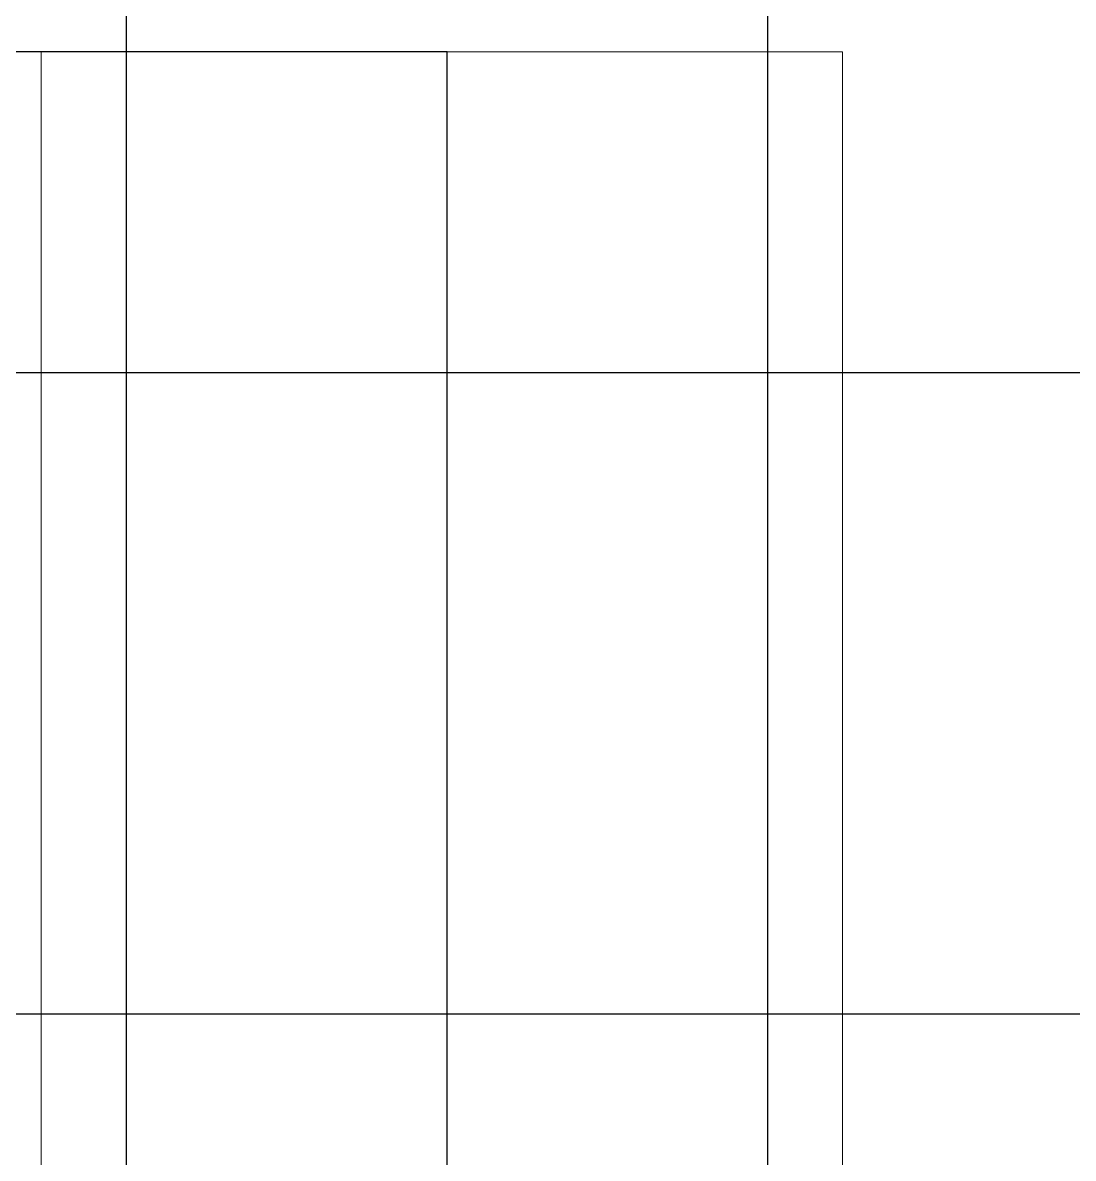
# Model space of a CAD drawing. Extents: x -178977 to 231842, y -29287 to 19916.
# Drawn here: x 35709 to 36692, y -12365 to -11303 of the extents above; entities that cross this region are included whole.
import ezdxf

# ---------------------------------------------------------------- set-up
doc = ezdxf.new("R2010")
doc.units = 0
doc.header["$LTSCALE"] = 0.25
doc.linetypes.add('DASHDOT', pattern=[25.4, 12.7, -6.35, 0, -6.35])
doc.layers.add('01-First Floor-FUR$0$FALSE CEILING', color=251, linetype='Continuous')
doc.layers.add('01-First Floor-FUR$0$LOADING', color=253, linetype='Continuous', lineweight=5)
doc.layers.add('E-LITE-CLNG-CNDT', color=6, linetype='DASHDOT', lineweight=35)

# ---------------------------------------------------------------- blocks, each defined once
blk = doc.blocks.new('01-First Floor-FUR')
at = {"layer": '01-First Floor-FUR$0$FALSE CEILING', "linetype": 'Continuous'}
for p, q in [((35806, -12830), (35806, -8830)), ((36406, -12830), (36406, -8830)), ((34976, -11630), (38476, -11630)), ((34976, -12230), (38476, -12230))]:
    blk.add_line(p, q, dxfattribs=at)
at = {"layer": '01-First Floor-FUR$0$FALSE CEILING', "elevation": -0.1}
blk.add_lwpolyline([(35356, -12830), (36106, -12830), (36106, -11330), (35356, -11330)], close=True, dxfattribs=at)
at = {"layer": '01-First Floor-FUR$0$LOADING', "elevation": -0.1}
blk.add_lwpolyline([(35726, -12830), (36476, -12830), (36476, -11330), (35726, -11330)], close=True, dxfattribs=at)

msp = doc.modelspace()

# ---------------------------------------------------------------- block references
at = {"layer": 'E-LITE-CLNG-CNDT'}
msp.add_blockref('01-First Floor-FUR', (0, 0), dxfattribs=at)

doc.saveas('drawing.dxf')
